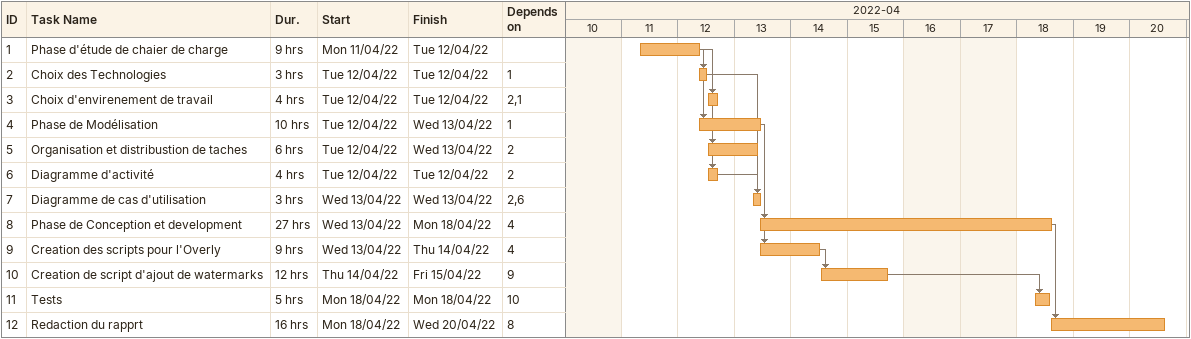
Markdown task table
| ID | Task | Duration | Start | Finish | Predecessors |
|---|---|---|---|---|---|
| 1 | Phase d'étude de chaier de charge | 9h | 2022-04-11 | 2022-04-12 |  |
| 2 | Choix des Technologies | 3h | 2022-04-12 | 2022-04-12 | 1 |
| 3 | Choix d'envirenement de travail | 4h | 2022-04-12 | 2022-04-12 | 2, 1 |
| 4 | Phase de Modélisation | 10h | 2022-04-12 | 2022-04-13 | 1 |
| 5 | Organisation et distribustion de taches | 6h | 2022-04-12 | 2022-04-13 | 2 |
| 6 | Diagramme d'activité | 4h | 2022-04-12 | 2022-04-12 | 2 |
| 7 | Diagramme de cas d'utilisation | 3h | 2022-04-13 | 2022-04-13 | 2, 6 |
| 8 | Phase de Conception et development | 27h | 2022-04-13 | 2022-04-18 | 4 |
| 9 | Creation des scripts pour l'Overly | 9h | 2022-04-13 | 2022-04-14 | 4 |
| 10 | Creation de script d'ajout de watermarks | 12h | 2022-04-14 | 2022-04-15 | 9 |
| 11 | Tests | 5h | 2022-04-18 | 2022-04-18 | 10 |
| 12 | Redaction du rapprt | 16h | 2022-04-18 | 2022-04-20 | 8 |
